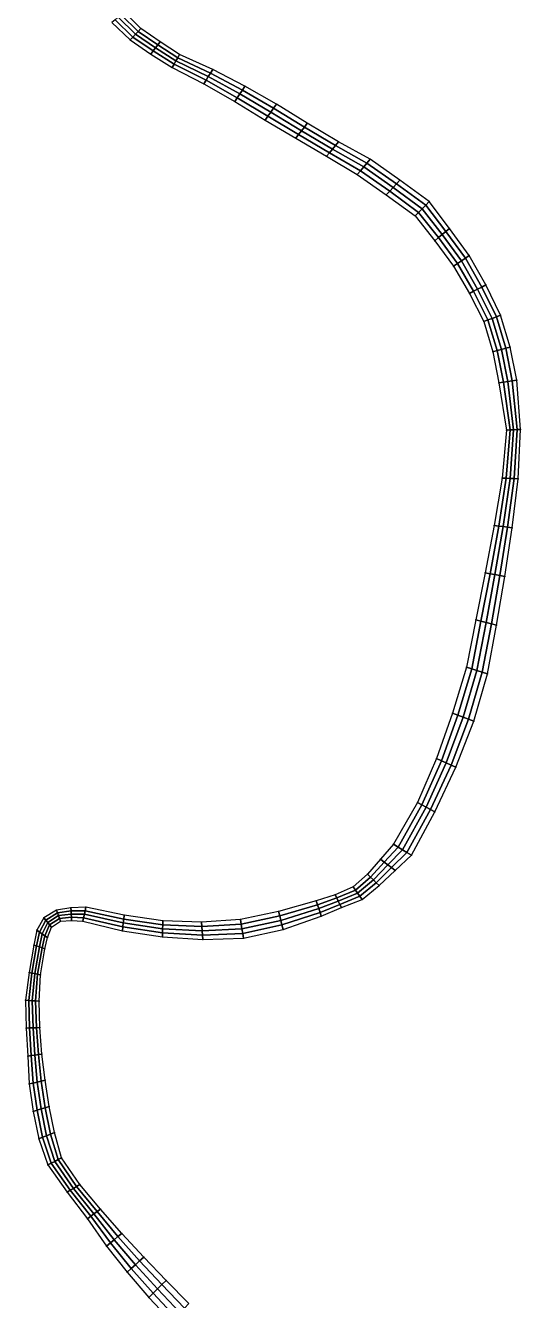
# Model space of a CAD drawing. Extents: x 380827 to 407438, y 6452886 to 6483357.
# Drawn here: x 405762 to 406493, y 6479563 to 6481448 of the extents above; entities that cross this region are included whole.
import ezdxf

# ---------------------------------------------------------------- set-up
doc = ezdxf.new("R2010")
doc.units = 0
for name, color, linetype in [('MESH_BOUND', 25, 'CONTINUOUS'), ('MESH_ELEMS', 18, 'CONTINUOUS'), ('MESH_NODES', 18, 'CONTINUOUS')]:
    doc.layers.add(name, color=color, linetype=linetype)

msp = doc.modelspace()

# ---------------------------------------------------------------- linework, layer by layer
at = {"layer": 'MESH_BOUND', "color": 25}
for points in [[(405889.422, 6481453.07, -0.819), (405916.237, 6481427.19, -0.782)], [(405932.214, 6481443.72, -0.84), (405907.856, 6481468.05, -0.91)], [(405960.563, 6481424.33, -0.812), (405932.214, 6481443.72, -0.84)], [(405916.237, 6481427.19, -0.782), (405946.916, 6481406.24, -0.783)], [(405989.411, 6481405.55, -0.892), (405960.563, 6481424.33, -0.812)], [(405946.916, 6481406.24, -0.783), (405978.452, 6481386.39, -0.858)], [(406038.287, 6481383.47, -1.082), (405989.411, 6481405.55, -0.892)], [(405978.452, 6481386.39, -0.858), (406025.149, 6481362.08, -1.088)], [(406085.776, 6481358.67, -1.224), (406038.287, 6481383.47, -1.082)], [(406025.149, 6481362.08, -1.088), (406070.791, 6481335.92, -1.475)], [(406132.325, 6481332.04, -1.221), (406085.776, 6481358.67, -1.224)], [(406070.791, 6481335.92, -1.475), (406115.528, 6481308.17, -1.908)], [(406177.885, 6481303.74, -1.172), (406132.325, 6481332.04, -1.221)], [(406115.528, 6481308.17, -1.908), (406160.952, 6481281.56, -2.18)], [(406223.945, 6481276.31, -1.182), (406177.885, 6481303.74, -1.172)], [(406160.952, 6481281.56, -2.18), (406206.346, 6481254.9, -2.097)], [(406271.051, 6481250.67, -1.24), (406223.945, 6481276.31, -1.182)], [(406206.346, 6481254.9, -2.097), (406251.532, 6481227.89, -1.717)], [(406314.869, 6481219.85, -1.268), (406271.051, 6481250.67, -1.24)], [(406251.532, 6481227.89, -1.717), (406294.672, 6481197.79, -1.322)], [(406358.098, 6481188.11, -1.174), (406314.869, 6481219.85, -1.268)], [(406294.672, 6481197.79, -1.322), (406337.154, 6481166.7, -1.084)], [(406388.109, 6481148.39, -0.965), (406358.098, 6481188.11, -1.174)], [(406337.154, 6481166.7, -1.084), (406366.297, 6481130.11, -0.965)], [(406417.294, 6481108.1, -0.751), (406388.109, 6481148.39, -0.965)], [(406366.297, 6481130.11, -0.965), (406394.188, 6481092.66, -0.9)], [(406441.693, 6481064.76, -0.606), (406417.294, 6481108.1, -0.751)], [(406394.188, 6481092.66, -0.9), (406417.434, 6481052.09, -0.883)], [(406463.5, 6481020.01, -0.53), (406441.693, 6481064.76, -0.606)], [(406417.434, 6481052.09, -0.883), (406438.72, 6481010.44, -0.909)], [(406477.67, 6480972.68, -0.504), (406463.5, 6481020.01, -0.53)], [(406438.72, 6481010.44, -0.909), (406451.98, 6480966, -0.962)], [(406451.98, 6480966, -0.962), (406461.117, 6480920.13, -1.031)], [(406487.448, 6480923.86, -0.506), (406477.67, 6480972.68, -0.504)], [(406461.117, 6480920.13, -1.031), (406472.44, 6480849.88, -1.082)], [(406492.9, 6480851.01, -0.547), (406487.448, 6480923.86, -0.506)], [(406472.44, 6480849.88, -1.082), (406465.879, 6480779.11, -1.067)], [(406489.673, 6480778.08, -0.656), (406492.9, 6480851.01, -0.547)], [(406465.879, 6480779.11, -1.067), (406454.109, 6480708.95, -0.988)], [(406480.567, 6480705.63, -0.795), (406489.673, 6480778.08, -0.656)], [(406454.109, 6480708.95, -0.988), (406440.648, 6480639.08, -0.909)], [(406469.678, 6480633.39, -0.875), (406480.567, 6480705.63, -0.795)], [(406440.648, 6480639.08, -0.909), (406426.755, 6480569.3, -0.871)], [(406457.614, 6480561.35, -0.881), (406469.678, 6480633.39, -0.875)], [(406426.755, 6480569.3, -0.871), (406412.993, 6480499.49, -0.878)], [(406444.274, 6480489.54, -0.879), (406457.614, 6480561.35, -0.881)], [(406412.993, 6480499.49, -0.878), (406392.682, 6480431.29, -0.914)], [(406424.125, 6480419.32, -0.908), (406444.274, 6480489.54, -0.879)], [(406392.682, 6480431.29, -0.914), (406369.03, 6480364.25, -0.973)], [(406397.649, 6480351.44, -0.963), (406424.125, 6480419.32, -0.908)], [(406369.03, 6480364.25, -0.973), (406341.009, 6480298.99, -1.053)], [(406366.296, 6480285.49, -1.056), (406397.649, 6480351.44, -0.963)], [(406341.009, 6480298.99, -1.053), (406305.423, 6480237.37, -1.139)], [(406331.766, 6480221.11, -1.199), (406366.296, 6480285.49, -1.056)], [(406305.423, 6480237.37, -1.139), (406286.286, 6480215.32, -1.214)], [(406286.286, 6480215.32, -1.214), (406267.148, 6480193.28, -1.269)], [(406307.964, 6480198.71, -1.335), (406331.766, 6480221.11, -1.199)], [(406267.148, 6480193.28, -1.269), (406245.661, 6480174.32, -1.309)], [(406284.161, 6480176.32, -1.382), (406307.964, 6480198.71, -1.335)], [(406245.661, 6480174.32, -1.309), (406218.931, 6480162.7, -1.299)], [(406259.071, 6480155.95, -1.359), (406284.161, 6480176.32, -1.382)], [(406191.136, 6480153.77, -1.172), (406135.681, 6480138.19, -0.986)], [(406218.931, 6480162.7, -1.299), (406191.136, 6480153.77, -1.172)], [(406228.695, 6480143.9, -1.31), (406259.071, 6480155.95, -1.359)], [(405807.294, 6480140.01, -1.717), (405788.93, 6480128.47, -1.601)], [(405828.773, 6480143.58, -1.658), (405807.294, 6480140.01, -1.717)], [(405850.874, 6480144.32, -1.47), (405828.773, 6480143.58, -1.658)], [(405907.367, 6480132.72, -1.234), (405850.874, 6480144.32, -1.47)], [(405964.422, 6480124.44, -1.046), (405907.367, 6480132.72, -1.234)], [(406135.681, 6480138.19, -0.986), (406079.24, 6480126.42, -0.902)], [(406198.638, 6480131.06, -1.192), (406228.695, 6480143.9, -1.31)], [(405788.93, 6480128.47, -1.601), (405778.189, 6480110.19, -1.369)], [(405794.062, 6480099.46, -1.328), (405800.005, 6480114.81, -1.487)], [(405800.005, 6480114.81, -1.487), (405813.158, 6480123.81, -1.544)], [(405813.158, 6480123.81, -1.544), (405829.733, 6480124.68, -1.48)], [(405829.733, 6480124.68, -1.48), (405846.514, 6480123.7, -1.315)], [(405846.514, 6480123.7, -1.315), (405904.778, 6480109.52, -1.103)], [(406021.732, 6480122.08, -0.939), (405964.422, 6480124.44, -1.046)], [(406079.24, 6480126.42, -0.902), (406021.732, 6480122.08, -0.939)], [(406142.209, 6480111.52, -1.044), (406198.638, 6480131.06, -1.192)], [(405778.189, 6480110.19, -1.369), (405774.066, 6480088.46, -1.176)], [(405790.443, 6480083.04, -1.165), (405794.062, 6480099.46, -1.328)], [(405904.778, 6480109.52, -1.103), (405964.082, 6480100.79, -0.969)], [(405964.082, 6480100.79, -0.969), (406023.706, 6480096.76, -0.954)], [(406023.706, 6480096.76, -0.954), (406083.634, 6480098.67, -0.975)], [(406083.634, 6480098.67, -0.975), (406142.209, 6480111.52, -1.044)], [(405774.066, 6480088.46, -1.176), (405766.96, 6480047.76, -1.099)], [(405783.861, 6480044.53, -1.082), (405790.443, 6480083.04, -1.165)], [(405766.96, 6480047.76, -1.099), (405761.735, 6480006.76, -1.093)], [(405781.651, 6480005.41, -1.07), (405783.861, 6480044.53, -1.082)], [(405761.735, 6480006.76, -1.093), (405762.79, 6479965.54, -1.099)], [(405783.007, 6479966.29, -1.073), (405781.651, 6480005.41, -1.07)], [(405762.79, 6479965.54, -1.099), (405765.098, 6479924.27, -1.094)], [(405785.841, 6479927.23, -1.061), (405783.007, 6479966.29, -1.073)], [(405790.676, 6479888.35, -1.029), (405785.841, 6479927.23, -1.061)], [(405765.098, 6479924.27, -1.094), (405767.157, 6479882.99, -1.073)], [(405796.876, 6479849.69, -0.997), (405790.676, 6479888.35, -1.029)], [(405767.157, 6479882.99, -1.073), (405772.924, 6479842.18, -1.031)], [(405772.924, 6479842.18, -1.031), (405781.178, 6479801.68, -1.038)], [(405804.343, 6479811.23, -1.079), (405796.876, 6479849.69, -0.997)], [(405781.178, 6479801.68, -1.038), (405794.737, 6479763.16, -1.307)], [(405814.904, 6479773.71, -1.442), (405804.343, 6479811.23, -1.079)], [(405794.737, 6479763.16, -1.307), (405823.274, 6479722.9, -1.88)], [(405841.714, 6479734.26, -1.983), (405814.904, 6479773.71, -1.442)], [(405823.274, 6479722.9, -1.88), (405853.184, 6479683.67, -2.312)], [(405872.443, 6479697.75, -2.239), (405841.714, 6479734.26, -1.983)], [(405853.184, 6479683.67, -2.312), (405881.41, 6479643.18, -2.181)], [(405903.895, 6479661.85, -1.93), (405872.443, 6479697.75, -2.239)], [(405936.276, 6479626.81, -1.307), (405903.895, 6479661.85, -1.93)], [(405881.41, 6479643.18, -2.181), (405911.857, 6479604.4, -1.634)], [(405969.443, 6479592.49, -0.797), (405936.276, 6479626.81, -1.307)], [(405911.857, 6479604.4, -1.634), (405944.133, 6479567.06, -1.091)], [(406002.77, 6479558.33, -0.597), (405969.443, 6479592.49, -0.797)], [(405944.133, 6479567.06, -1.091), (405977.754, 6479530.95, -0.797)]]:
    msp.add_polyline3d(points, dxfattribs=at)
at = {"layer": 'MESH_ELEMS', "color": 178}
for points in [[(405916.237, 6481427.19, -0.782), (405920.232, 6481431.33, -0.783), (405894.031, 6481456.81, -0.819), (405889.422, 6481453.07, -0.819)], [(405920.232, 6481431.33, -0.783), (405924.226, 6481435.46, -0.796), (405898.639, 6481460.56, -0.838), (405894.031, 6481456.81, -0.819)], [(405924.226, 6481435.46, -0.796), (405928.22, 6481439.59, -0.824), (405903.247, 6481464.3, -0.883), (405898.639, 6481460.56, -0.838)], [(405928.22, 6481439.59, -0.824), (405932.214, 6481443.72, -0.84), (405907.856, 6481468.05, -0.91), (405903.247, 6481464.3, -0.883)], [(405950.328, 6481410.76, -0.782), (405953.739, 6481415.29, -0.786), (405924.226, 6481435.46, -0.796), (405920.232, 6481431.33, -0.783)], [(405953.739, 6481415.29, -0.786), (405957.151, 6481419.81, -0.802), (405928.22, 6481439.59, -0.824), (405924.226, 6481435.46, -0.796)], [(405957.151, 6481419.81, -0.802), (405960.563, 6481424.33, -0.812), (405932.214, 6481443.72, -0.84), (405928.22, 6481439.59, -0.824)], [(405946.916, 6481406.24, -0.783), (405950.328, 6481410.76, -0.782), (405920.232, 6481431.33, -0.783), (405916.237, 6481427.19, -0.782)], [(405981.192, 6481391.18, -0.851), (405983.932, 6481395.97, -0.85), (405953.739, 6481415.29, -0.786), (405950.328, 6481410.76, -0.782)], [(405983.932, 6481395.97, -0.85), (405986.671, 6481400.76, -0.874), (405957.151, 6481419.81, -0.802), (405953.739, 6481415.29, -0.786)], [(405986.671, 6481400.76, -0.874), (405989.411, 6481405.55, -0.892), (405960.563, 6481424.33, -0.812), (405957.151, 6481419.81, -0.802)], [(405978.452, 6481386.39, -0.858), (405981.192, 6481391.18, -0.851), (405950.328, 6481410.76, -0.782), (405946.916, 6481406.24, -0.783)], [(406031.718, 6481372.78, -1.03), (406035.002, 6481378.12, -1.054), (405986.671, 6481400.76, -0.874), (405983.932, 6481395.97, -0.85)], [(406035.002, 6481378.12, -1.054), (406038.287, 6481383.47, -1.082), (405989.411, 6481405.55, -0.892), (405986.671, 6481400.76, -0.874)], [(406025.149, 6481362.08, -1.088), (406028.433, 6481367.43, -1.06), (405981.192, 6481391.18, -0.851), (405978.452, 6481386.39, -0.858)], [(406028.433, 6481367.43, -1.06), (406031.718, 6481372.78, -1.03), (405983.932, 6481395.97, -0.85), (405981.192, 6481391.18, -0.851)], [(406078.284, 6481347.3, -1.281), (406082.03, 6481352.99, -1.225), (406035.002, 6481378.12, -1.054), (406031.718, 6481372.78, -1.03)], [(406082.03, 6481352.99, -1.225), (406085.776, 6481358.67, -1.224), (406038.287, 6481383.47, -1.082), (406035.002, 6481378.12, -1.054)], [(406070.791, 6481335.92, -1.475), (406074.538, 6481341.61, -1.406), (406028.433, 6481367.43, -1.06), (406025.149, 6481362.08, -1.088)], [(406074.538, 6481341.61, -1.406), (406078.284, 6481347.3, -1.281), (406031.718, 6481372.78, -1.03), (406028.433, 6481367.43, -1.06)], [(406128.126, 6481326.07, -1.297), (406132.325, 6481332.04, -1.221), (406085.776, 6481358.67, -1.224), (406082.03, 6481352.99, -1.225)], [(406115.528, 6481308.17, -1.908), (406119.727, 6481314.14, -1.789), (406074.538, 6481341.61, -1.406), (406070.791, 6481335.92, -1.475)], [(406119.727, 6481314.14, -1.789), (406123.927, 6481320.1, -1.522), (406078.284, 6481347.3, -1.281), (406074.538, 6481341.61, -1.406)], [(406123.927, 6481320.1, -1.522), (406128.126, 6481326.07, -1.297), (406082.03, 6481352.99, -1.225), (406078.284, 6481347.3, -1.281)], [(406169.419, 6481292.65, -1.656), (406173.652, 6481298.2, -1.306), (406128.126, 6481326.07, -1.297), (406123.927, 6481320.1, -1.522)], [(406173.652, 6481298.2, -1.306), (406177.885, 6481303.74, -1.172), (406132.325, 6481332.04, -1.221), (406128.126, 6481326.07, -1.297)], [(406160.952, 6481281.56, -2.18), (406165.185, 6481287.11, -2.026), (406119.727, 6481314.14, -1.789), (406115.528, 6481308.17, -1.908)], [(406165.185, 6481287.11, -2.026), (406169.419, 6481292.65, -1.656), (406123.927, 6481320.1, -1.522), (406119.727, 6481314.14, -1.789)], [(406219.545, 6481270.96, -1.29), (406223.945, 6481276.31, -1.182), (406177.885, 6481303.74, -1.172), (406173.652, 6481298.2, -1.306)], [(406206.346, 6481254.9, -2.097), (406210.745, 6481260.25, -1.942), (406165.185, 6481287.11, -2.026), (406160.952, 6481281.56, -2.18)], [(406210.745, 6481260.25, -1.942), (406215.145, 6481265.61, -1.593), (406169.419, 6481292.65, -1.656), (406165.185, 6481287.11, -2.026)], [(406215.145, 6481265.61, -1.593), (406219.545, 6481270.96, -1.29), (406173.652, 6481298.2, -1.306), (406169.419, 6481292.65, -1.656)], [(406256.411, 6481233.59, -1.606), (406261.291, 6481239.28, -1.395), (406215.145, 6481265.61, -1.593), (406210.745, 6481260.25, -1.942)], [(406261.291, 6481239.28, -1.395), (406266.171, 6481244.97, -1.268), (406219.545, 6481270.96, -1.29), (406215.145, 6481265.61, -1.593)], [(406266.171, 6481244.97, -1.268), (406271.051, 6481250.67, -1.24), (406223.945, 6481276.31, -1.182), (406219.545, 6481270.96, -1.29)], [(406251.532, 6481227.89, -1.717), (406256.411, 6481233.59, -1.606), (406210.745, 6481260.25, -1.942), (406206.346, 6481254.9, -2.097)], [(406309.82, 6481214.34, -1.245), (406314.869, 6481219.85, -1.268), (406271.051, 6481250.67, -1.24), (406266.171, 6481244.97, -1.268)], [(406294.672, 6481197.79, -1.322), (406299.722, 6481203.31, -1.281), (406256.411, 6481233.59, -1.606), (406251.532, 6481227.89, -1.717)], [(406299.722, 6481203.31, -1.281), (406304.771, 6481208.82, -1.231), (406261.291, 6481239.28, -1.395), (406256.411, 6481233.59, -1.606)], [(406304.771, 6481208.82, -1.231), (406309.82, 6481214.34, -1.245), (406266.171, 6481244.97, -1.268), (406261.291, 6481239.28, -1.395)], [(406342.39, 6481172.05, -1.089), (406347.626, 6481177.41, -1.115), (406304.771, 6481208.82, -1.231), (406299.722, 6481203.31, -1.281)], [(406347.626, 6481177.41, -1.115), (406352.862, 6481182.76, -1.155), (406309.82, 6481214.34, -1.245), (406304.771, 6481208.82, -1.231)], [(406352.862, 6481182.76, -1.155), (406358.098, 6481188.11, -1.174), (406314.869, 6481219.85, -1.268), (406309.82, 6481214.34, -1.245)], [(406337.154, 6481166.7, -1.084), (406342.39, 6481172.05, -1.089), (406299.722, 6481203.31, -1.281), (406294.672, 6481197.79, -1.322)], [(406366.297, 6481130.11, -0.965), (406371.75, 6481134.68, -0.969), (406342.39, 6481172.05, -1.089), (406337.154, 6481166.7, -1.084)], [(406371.75, 6481134.68, -0.969), (406377.203, 6481139.25, -0.979), (406347.626, 6481177.41, -1.115), (406342.39, 6481172.05, -1.089)], [(406377.203, 6481139.25, -0.979), (406382.656, 6481143.82, -0.974), (406352.862, 6481182.76, -1.155), (406347.626, 6481177.41, -1.115)], [(406382.656, 6481143.82, -0.974), (406388.109, 6481148.39, -0.965), (406358.098, 6481188.11, -1.174), (406352.862, 6481182.76, -1.155)], [(406394.188, 6481092.66, -0.9), (406399.965, 6481096.52, -0.887), (406371.75, 6481134.68, -0.969), (406366.297, 6481130.11, -0.965)], [(406399.965, 6481096.52, -0.887), (406405.741, 6481100.38, -0.847), (406377.203, 6481139.25, -0.979), (406371.75, 6481134.68, -0.969)], [(406405.741, 6481100.38, -0.847), (406411.517, 6481104.24, -0.786), (406382.656, 6481143.82, -0.974), (406377.203, 6481139.25, -0.979)], [(406411.517, 6481104.24, -0.786), (406417.294, 6481108.1, -0.751), (406388.109, 6481148.39, -0.965), (406382.656, 6481143.82, -0.974)], [(406417.434, 6481052.09, -0.883), (406423.499, 6481055.26, -0.847), (406399.965, 6481096.52, -0.887), (406394.188, 6481092.66, -0.9)], [(406423.499, 6481055.26, -0.847), (406429.564, 6481058.43, -0.755), (406405.741, 6481100.38, -0.847), (406399.965, 6481096.52, -0.887)], [(406429.564, 6481058.43, -0.755), (406435.628, 6481061.6, -0.653), (406411.517, 6481104.24, -0.786), (406405.741, 6481100.38, -0.847)], [(406435.628, 6481061.6, -0.653), (406441.693, 6481064.76, -0.606), (406417.294, 6481108.1, -0.751), (406411.517, 6481104.24, -0.786)], [(406444.915, 6481012.84, -0.841), (406451.11, 6481015.23, -0.694), (406429.564, 6481058.43, -0.755), (406423.499, 6481055.26, -0.847)], [(406451.11, 6481015.23, -0.694), (406457.305, 6481017.62, -0.572), (406435.628, 6481061.6, -0.653), (406429.564, 6481058.43, -0.755)], [(406457.305, 6481017.62, -0.572), (406463.5, 6481020.01, -0.53), (406441.693, 6481064.76, -0.606), (406435.628, 6481061.6, -0.653)], [(406438.72, 6481010.44, -0.909), (406444.915, 6481012.84, -0.841), (406423.499, 6481055.26, -0.847), (406417.434, 6481052.09, -0.883)], [(406471.247, 6480971.01, -0.538), (406477.67, 6480972.68, -0.504), (406463.5, 6481020.01, -0.53), (406457.305, 6481017.62, -0.572)], [(406451.98, 6480966, -0.962), (406458.403, 6480967.67, -0.865), (406444.915, 6481012.84, -0.841), (406438.72, 6481010.44, -0.909)], [(406458.403, 6480967.67, -0.865), (406464.825, 6480969.34, -0.671), (406451.11, 6481015.23, -0.694), (406444.915, 6481012.84, -0.841)], [(406464.825, 6480969.34, -0.671), (406471.247, 6480971.01, -0.538), (406457.305, 6481017.62, -0.572), (406451.11, 6481015.23, -0.694)], [(406461.117, 6480920.13, -1.031), (406467.7, 6480921.06, -0.921), (406458.403, 6480967.67, -0.865), (406451.98, 6480966, -0.962)], [(406467.7, 6480921.06, -0.921), (406474.282, 6480922, -0.7), (406464.825, 6480969.34, -0.671), (406458.403, 6480967.67, -0.865)], [(406474.282, 6480922, -0.7), (406480.865, 6480922.93, -0.547), (406471.247, 6480971.01, -0.538), (406464.825, 6480969.34, -0.671)], [(406480.865, 6480922.93, -0.547), (406487.448, 6480923.86, -0.506), (406477.67, 6480972.68, -0.504), (406471.247, 6480971.01, -0.538)], [(406472.44, 6480849.88, -1.082), (406477.555, 6480850.16, -0.99), (406467.7, 6480921.06, -0.921), (406461.117, 6480920.13, -1.031)], [(406477.555, 6480850.16, -0.99), (406482.67, 6480850.45, -0.785), (406474.282, 6480922, -0.7), (406467.7, 6480921.06, -0.921)], [(406482.67, 6480850.45, -0.785), (406487.785, 6480850.73, -0.61), (406480.865, 6480922.93, -0.547), (406474.282, 6480922, -0.7)], [(406487.785, 6480850.73, -0.61), (406492.9, 6480851.01, -0.547), (406487.448, 6480923.86, -0.506), (406480.865, 6480922.93, -0.547)], [(406465.879, 6480779.11, -1.067), (406471.827, 6480778.85, -1.018), (406477.555, 6480850.16, -0.99), (406472.44, 6480849.88, -1.082)], [(406471.827, 6480778.85, -1.018), (406477.776, 6480778.6, -0.885), (406482.67, 6480850.45, -0.785), (406477.555, 6480850.16, -0.99)], [(406477.776, 6480778.6, -0.885), (406483.724, 6480778.34, -0.728), (406487.785, 6480850.73, -0.61), (406482.67, 6480850.45, -0.785)], [(406483.724, 6480778.34, -0.728), (406489.673, 6480778.08, -0.656), (406492.9, 6480851.01, -0.547), (406487.785, 6480850.73, -0.61)], [(406454.109, 6480708.95, -0.988), (406460.723, 6480708.12, -0.975), (406471.827, 6480778.85, -1.018), (406465.879, 6480779.11, -1.067)], [(406460.723, 6480708.12, -0.975), (406467.338, 6480707.29, -0.924), (406477.776, 6480778.6, -0.885), (406471.827, 6480778.85, -1.018)], [(406467.338, 6480707.29, -0.924), (406473.953, 6480706.46, -0.841), (406483.724, 6480778.34, -0.728), (406477.776, 6480778.6, -0.885)], [(406473.953, 6480706.46, -0.841), (406480.567, 6480705.63, -0.795), (406489.673, 6480778.08, -0.656), (406483.724, 6480778.34, -0.728)], [(406440.648, 6480639.08, -0.909), (406447.905, 6480637.66, -0.905), (406460.723, 6480708.12, -0.975), (406454.109, 6480708.95, -0.988)], [(406447.905, 6480637.66, -0.905), (406455.163, 6480636.24, -0.897), (406467.338, 6480707.29, -0.924), (406460.723, 6480708.12, -0.975)], [(406455.163, 6480636.24, -0.897), (406462.42, 6480634.82, -0.883), (406473.953, 6480706.46, -0.841), (406467.338, 6480707.29, -0.924)], [(406462.42, 6480634.82, -0.883), (406469.678, 6480633.39, -0.875), (406480.567, 6480705.63, -0.795), (406473.953, 6480706.46, -0.841)], [(406426.755, 6480569.3, -0.871), (406434.469, 6480567.31, -0.868), (406447.905, 6480637.66, -0.905), (406440.648, 6480639.08, -0.909)], [(406434.469, 6480567.31, -0.868), (406442.184, 6480565.32, -0.867), (406455.163, 6480636.24, -0.897), (406447.905, 6480637.66, -0.905)], [(406442.184, 6480565.32, -0.867), (406449.899, 6480563.34, -0.875), (406462.42, 6480634.82, -0.883), (406455.163, 6480636.24, -0.897)], [(406449.899, 6480563.34, -0.875), (406457.614, 6480561.35, -0.881), (406469.678, 6480633.39, -0.875), (406462.42, 6480634.82, -0.883)], [(406412.993, 6480499.49, -0.878), (406420.813, 6480497, -0.875), (406434.469, 6480567.31, -0.868), (406426.755, 6480569.3, -0.871)], [(406420.813, 6480497, -0.875), (406428.633, 6480494.51, -0.873), (406442.184, 6480565.32, -0.867), (406434.469, 6480567.31, -0.868)], [(406428.633, 6480494.51, -0.873), (406436.454, 6480492.02, -0.876), (406449.899, 6480563.34, -0.875), (406442.184, 6480565.32, -0.867)], [(406436.454, 6480492.02, -0.876), (406444.274, 6480489.54, -0.879), (406457.614, 6480561.35, -0.881), (406449.899, 6480563.34, -0.875)], [(406392.682, 6480431.29, -0.914), (406400.543, 6480428.3, -0.913), (406420.813, 6480497, -0.875), (406412.993, 6480499.49, -0.878)], [(406400.543, 6480428.3, -0.913), (406408.403, 6480425.3, -0.91), (406428.633, 6480494.51, -0.873), (406420.813, 6480497, -0.875)], [(406408.403, 6480425.3, -0.91), (406416.264, 6480422.31, -0.908), (406436.454, 6480492.02, -0.876), (406428.633, 6480494.51, -0.873)], [(406416.264, 6480422.31, -0.908), (406424.125, 6480419.32, -0.908), (406444.274, 6480489.54, -0.879), (406436.454, 6480492.02, -0.876)], [(406369.03, 6480364.25, -0.973), (406376.185, 6480361.05, -0.973), (406400.543, 6480428.3, -0.913), (406392.682, 6480431.29, -0.914)], [(406376.185, 6480361.05, -0.973), (406383.339, 6480357.84, -0.971), (406408.403, 6480425.3, -0.91), (406400.543, 6480428.3, -0.913)], [(406383.339, 6480357.84, -0.971), (406390.494, 6480354.64, -0.966), (406416.264, 6480422.31, -0.908), (406408.403, 6480425.3, -0.91)], [(406390.494, 6480354.64, -0.966), (406397.649, 6480351.44, -0.963), (406424.125, 6480419.32, -0.908), (406416.264, 6480422.31, -0.908)], [(406341.009, 6480298.99, -1.053), (406347.331, 6480295.61, -1.057), (406376.185, 6480361.05, -0.973), (406369.03, 6480364.25, -0.973)], [(406347.331, 6480295.61, -1.057), (406353.652, 6480292.24, -1.062), (406383.339, 6480357.84, -0.971), (406376.185, 6480361.05, -0.973)], [(406353.652, 6480292.24, -1.062), (406359.974, 6480288.86, -1.059), (406390.494, 6480354.64, -0.966), (406383.339, 6480357.84, -0.971)], [(406359.974, 6480288.86, -1.059), (406366.296, 6480285.49, -1.056), (406397.649, 6480351.44, -0.963), (406390.494, 6480354.64, -0.966)], [(406305.423, 6480237.37, -1.139), (406312.009, 6480233.3, -1.154), (406347.331, 6480295.61, -1.057), (406341.009, 6480298.99, -1.053)], [(406312.009, 6480233.3, -1.154), (406318.595, 6480229.24, -1.182), (406353.652, 6480292.24, -1.062), (406347.331, 6480295.61, -1.057)], [(406318.595, 6480229.24, -1.182), (406325.18, 6480225.18, -1.197), (406359.974, 6480288.86, -1.059), (406353.652, 6480292.24, -1.062)], [(406325.18, 6480225.18, -1.197), (406331.766, 6480221.11, -1.199), (406366.296, 6480285.49, -1.056), (406359.974, 6480288.86, -1.059)], [(406286.286, 6480215.32, -1.214), (406291.705, 6480211.17, -1.238), (406312.009, 6480233.3, -1.154), (406305.423, 6480237.37, -1.139)], [(406291.705, 6480211.17, -1.238), (406297.125, 6480207.02, -1.288), (406318.595, 6480229.24, -1.182), (406312.009, 6480233.3, -1.154)], [(406297.125, 6480207.02, -1.288), (406302.544, 6480202.87, -1.325), (406325.18, 6480225.18, -1.197), (406318.595, 6480229.24, -1.182)], [(406267.148, 6480193.28, -1.269), (406271.401, 6480189.04, -1.29), (406291.705, 6480211.17, -1.238), (406286.286, 6480215.32, -1.214)], [(406271.401, 6480189.04, -1.29), (406275.655, 6480184.8, -1.335), (406297.125, 6480207.02, -1.288), (406291.705, 6480211.17, -1.238)], [(406302.544, 6480202.87, -1.325), (406307.964, 6480198.71, -1.335), (406331.766, 6480221.11, -1.199), (406325.18, 6480225.18, -1.197)], [(406245.661, 6480174.32, -1.309), (406249.013, 6480169.73, -1.318), (406271.401, 6480189.04, -1.29), (406267.148, 6480193.28, -1.269)], [(406275.655, 6480184.8, -1.335), (406279.908, 6480180.56, -1.37), (406302.544, 6480202.87, -1.325), (406297.125, 6480207.02, -1.288)], [(406279.908, 6480180.56, -1.37), (406284.161, 6480176.32, -1.382), (406307.964, 6480198.71, -1.335), (406302.544, 6480202.87, -1.325)], [(406218.931, 6480162.7, -1.299), (406221.372, 6480158, -1.303), (406249.013, 6480169.73, -1.318), (406245.661, 6480174.32, -1.309)], [(406249.013, 6480169.73, -1.318), (406252.366, 6480165.14, -1.339), (406275.655, 6480184.8, -1.335), (406271.401, 6480189.04, -1.29)], [(406252.366, 6480165.14, -1.339), (406255.718, 6480160.55, -1.354), (406279.908, 6480180.56, -1.37), (406275.655, 6480184.8, -1.335)], [(406255.718, 6480160.55, -1.354), (406259.071, 6480155.95, -1.359), (406284.161, 6480176.32, -1.382), (406279.908, 6480180.56, -1.37)], [(406135.681, 6480138.19, -0.986), (406137.313, 6480131.52, -1.001), (406193.012, 6480148.09, -1.178), (406191.136, 6480153.77, -1.172)], [(406191.136, 6480153.77, -1.172), (406193.012, 6480148.09, -1.178), (406221.372, 6480158, -1.303), (406218.931, 6480162.7, -1.299)], [(406193.012, 6480148.09, -1.178), (406194.887, 6480142.41, -1.188), (406223.813, 6480153.3, -1.308), (406221.372, 6480158, -1.303)], [(406194.887, 6480142.41, -1.188), (406196.762, 6480136.74, -1.192), (406226.254, 6480148.6, -1.31), (406223.813, 6480153.3, -1.308)], [(406221.372, 6480158, -1.303), (406223.813, 6480153.3, -1.308), (406252.366, 6480165.14, -1.339), (406249.013, 6480169.73, -1.318)], [(406223.813, 6480153.3, -1.308), (406226.254, 6480148.6, -1.31), (406255.718, 6480160.55, -1.354), (406252.366, 6480165.14, -1.339)], [(406226.254, 6480148.6, -1.31), (406228.695, 6480143.9, -1.31), (406259.071, 6480155.95, -1.359), (406255.718, 6480160.55, -1.354)], [(405788.93, 6480128.47, -1.601), (405791.699, 6480125.05, -1.594), (405808.76, 6480135.96, -1.695), (405807.294, 6480140.01, -1.717)], [(405791.699, 6480125.05, -1.594), (405794.467, 6480121.64, -1.563), (405810.226, 6480131.91, -1.638), (405808.76, 6480135.96, -1.695)], [(405807.294, 6480140.01, -1.717), (405808.76, 6480135.96, -1.695), (405829.013, 6480138.85, -1.633), (405828.773, 6480143.58, -1.658)], [(405808.76, 6480135.96, -1.695), (405810.226, 6480131.91, -1.638), (405829.253, 6480134.13, -1.574), (405829.013, 6480138.85, -1.633)], [(405810.226, 6480131.91, -1.638), (405811.692, 6480127.86, -1.574), (405829.493, 6480129.4, -1.509), (405829.253, 6480134.13, -1.574)], [(405828.773, 6480143.58, -1.658), (405829.013, 6480138.85, -1.633), (405849.784, 6480139.17, -1.448), (405850.874, 6480144.32, -1.47)], [(405829.013, 6480138.85, -1.633), (405829.253, 6480134.13, -1.574), (405848.694, 6480134.01, -1.395), (405849.784, 6480139.17, -1.448)], [(405829.253, 6480134.13, -1.574), (405829.493, 6480129.4, -1.509), (405847.604, 6480128.86, -1.339), (405848.694, 6480134.01, -1.395)], [(405848.694, 6480134.01, -1.395), (405847.604, 6480128.86, -1.339), (405905.425, 6480115.32, -1.12), (405906.072, 6480121.12, -1.165)], [(405849.784, 6480139.17, -1.448), (405848.694, 6480134.01, -1.395), (405906.072, 6480121.12, -1.165), (405906.719, 6480126.92, -1.213)], [(405850.874, 6480144.32, -1.47), (405849.784, 6480139.17, -1.448), (405906.719, 6480126.92, -1.213), (405907.367, 6480132.72, -1.234)], [(405907.367, 6480132.72, -1.234), (405906.719, 6480126.92, -1.213), (405964.337, 6480118.53, -1.032), (405964.422, 6480124.44, -1.046)], [(406079.24, 6480126.42, -0.902), (406080.338, 6480119.49, -0.921), (406137.313, 6480131.52, -1.001), (406135.681, 6480138.19, -0.986)], [(406137.313, 6480131.52, -1.001), (406138.945, 6480124.85, -1.027), (406194.887, 6480142.41, -1.188), (406193.012, 6480148.09, -1.178)], [(406138.945, 6480124.85, -1.027), (406140.577, 6480118.18, -1.041), (406196.762, 6480136.74, -1.192), (406194.887, 6480142.41, -1.188)], [(406140.577, 6480118.18, -1.041), (406142.209, 6480111.52, -1.044), (406198.638, 6480131.06, -1.192), (406196.762, 6480136.74, -1.192)], [(406196.762, 6480136.74, -1.192), (406198.638, 6480131.06, -1.192), (406228.695, 6480143.9, -1.31), (406226.254, 6480148.6, -1.31)], [(405778.189, 6480110.19, -1.369), (405782.157, 6480107.5, -1.378), (405791.699, 6480125.05, -1.594), (405788.93, 6480128.47, -1.601)], [(405782.157, 6480107.5, -1.378), (405786.126, 6480104.82, -1.377), (405794.467, 6480121.64, -1.563), (405791.699, 6480125.05, -1.594)], [(405786.126, 6480104.82, -1.377), (405790.094, 6480102.14, -1.348), (405797.236, 6480118.23, -1.513), (405794.467, 6480121.64, -1.563)], [(405790.094, 6480102.14, -1.348), (405794.062, 6480099.46, -1.328), (405800.005, 6480114.81, -1.487), (405797.236, 6480118.23, -1.513)], [(405794.467, 6480121.64, -1.563), (405797.236, 6480118.23, -1.513), (405811.692, 6480127.86, -1.574), (405810.226, 6480131.91, -1.638)], [(405797.236, 6480118.23, -1.513), (405800.005, 6480114.81, -1.487), (405813.158, 6480123.81, -1.544), (405811.692, 6480127.86, -1.574)], [(405811.692, 6480127.86, -1.574), (405813.158, 6480123.81, -1.544), (405829.733, 6480124.68, -1.48), (405829.493, 6480129.4, -1.509)], [(405829.493, 6480129.4, -1.509), (405829.733, 6480124.68, -1.48), (405846.514, 6480123.7, -1.315), (405847.604, 6480128.86, -1.339)], [(405847.604, 6480128.86, -1.339), (405846.514, 6480123.7, -1.315), (405904.778, 6480109.52, -1.103), (405905.425, 6480115.32, -1.12)], [(405905.425, 6480115.32, -1.12), (405904.778, 6480109.52, -1.103), (405964.082, 6480100.79, -0.969), (405964.167, 6480106.7, -0.977)], [(405906.072, 6480121.12, -1.165), (405905.425, 6480115.32, -1.12), (405964.167, 6480106.7, -0.977), (405964.252, 6480112.61, -1.002)], [(405906.719, 6480126.92, -1.213), (405906.072, 6480121.12, -1.165), (405964.252, 6480112.61, -1.002), (405964.337, 6480118.53, -1.032)], [(405964.337, 6480118.53, -1.032), (405964.252, 6480112.61, -1.002), (406022.719, 6480109.42, -0.952), (406022.226, 6480115.75, -0.945)], [(405964.422, 6480124.44, -1.046), (405964.337, 6480118.53, -1.032), (406022.226, 6480115.75, -0.945), (406021.732, 6480122.08, -0.939)], [(406021.732, 6480122.08, -0.939), (406022.226, 6480115.75, -0.945), (406080.338, 6480119.49, -0.921), (406079.24, 6480126.42, -0.902)], [(406022.226, 6480115.75, -0.945), (406022.719, 6480109.42, -0.952), (406081.437, 6480112.55, -0.954), (406080.338, 6480119.49, -0.921)], [(406080.338, 6480119.49, -0.921), (406081.437, 6480112.55, -0.954), (406138.945, 6480124.85, -1.027), (406137.313, 6480131.52, -1.001)], [(406081.437, 6480112.55, -0.954), (406082.536, 6480105.61, -0.971), (406140.577, 6480118.18, -1.041), (406138.945, 6480124.85, -1.027)], [(406082.536, 6480105.61, -0.971), (406083.634, 6480098.67, -0.975), (406142.209, 6480111.52, -1.044), (406140.577, 6480118.18, -1.041)], [(405774.066, 6480088.46, -1.176), (405778.16, 6480087.11, -1.185), (405782.157, 6480107.5, -1.378), (405778.189, 6480110.19, -1.369)], [(405778.16, 6480087.11, -1.185), (405782.255, 6480085.75, -1.192), (405786.126, 6480104.82, -1.377), (405782.157, 6480107.5, -1.378)], [(405782.255, 6480085.75, -1.192), (405786.349, 6480084.39, -1.177), (405790.094, 6480102.14, -1.348), (405786.126, 6480104.82, -1.377)], [(405786.349, 6480084.39, -1.177), (405790.443, 6480083.04, -1.165), (405794.062, 6480099.46, -1.328), (405790.094, 6480102.14, -1.348)], [(405964.167, 6480106.7, -0.977), (405964.082, 6480100.79, -0.969), (406023.706, 6480096.76, -0.954), (406023.213, 6480103.09, -0.954)], [(405964.252, 6480112.61, -1.002), (405964.167, 6480106.7, -0.977), (406023.213, 6480103.09, -0.954), (406022.719, 6480109.42, -0.952)], [(406022.719, 6480109.42, -0.952), (406023.213, 6480103.09, -0.954), (406082.536, 6480105.61, -0.971), (406081.437, 6480112.55, -0.954)], [(406023.213, 6480103.09, -0.954), (406023.706, 6480096.76, -0.954), (406083.634, 6480098.67, -0.975), (406082.536, 6480105.61, -0.971)], [(405766.96, 6480047.76, -1.099), (405771.185, 6480046.95, -1.1), (405778.16, 6480087.11, -1.185), (405774.066, 6480088.46, -1.176)], [(405771.185, 6480046.95, -1.1), (405775.41, 6480046.14, -1.097), (405782.255, 6480085.75, -1.192), (405778.16, 6480087.11, -1.185)], [(405775.41, 6480046.14, -1.097), (405779.636, 6480045.33, -1.088), (405786.349, 6480084.39, -1.177), (405782.255, 6480085.75, -1.192)], [(405779.636, 6480045.33, -1.088), (405783.861, 6480044.53, -1.082), (405790.443, 6480083.04, -1.165), (405786.349, 6480084.39, -1.177)], [(405761.735, 6480006.76, -1.093), (405766.714, 6480006.42, -1.09), (405771.185, 6480046.95, -1.1), (405766.96, 6480047.76, -1.099)], [(405766.714, 6480006.42, -1.09), (405771.693, 6480006.08, -1.081), (405775.41, 6480046.14, -1.097), (405771.185, 6480046.95, -1.1)], [(405771.693, 6480006.08, -1.081), (405776.672, 6480005.75, -1.074), (405779.636, 6480045.33, -1.088), (405775.41, 6480046.14, -1.097)], [(405776.672, 6480005.75, -1.074), (405781.651, 6480005.41, -1.07), (405783.861, 6480044.53, -1.082), (405779.636, 6480045.33, -1.088)], [(405762.79, 6479965.54, -1.099), (405767.844, 6479965.73, -1.095), (405766.714, 6480006.42, -1.09), (405761.735, 6480006.76, -1.093)], [(405767.844, 6479965.73, -1.095), (405772.898, 6479965.91, -1.086), (405771.693, 6480006.08, -1.081), (405766.714, 6480006.42, -1.09)], [(405772.898, 6479965.91, -1.086), (405777.952, 6479966.1, -1.077), (405776.672, 6480005.75, -1.074), (405771.693, 6480006.08, -1.081)], [(405777.952, 6479966.1, -1.077), (405783.007, 6479966.29, -1.073), (405781.651, 6480005.41, -1.07), (405776.672, 6480005.75, -1.074)], [(405765.098, 6479924.27, -1.094), (405770.284, 6479925.01, -1.089), (405767.844, 6479965.73, -1.095), (405762.79, 6479965.54, -1.099)], [(405770.284, 6479925.01, -1.089), (405775.469, 6479925.75, -1.077), (405772.898, 6479965.91, -1.086), (405767.844, 6479965.73, -1.095)], [(405775.469, 6479925.75, -1.077), (405780.655, 6479926.49, -1.066), (405777.952, 6479966.1, -1.077), (405772.898, 6479965.91, -1.086)], [(405780.655, 6479926.49, -1.066), (405785.841, 6479927.23, -1.061), (405783.007, 6479966.29, -1.073), (405777.952, 6479966.1, -1.077)], [(405773.037, 6479884.33, -1.066), (405778.916, 6479885.67, -1.049), (405775.469, 6479925.75, -1.077), (405770.284, 6479925.01, -1.089)], [(405778.916, 6479885.67, -1.049), (405784.796, 6479887.01, -1.035), (405780.655, 6479926.49, -1.066), (405775.469, 6479925.75, -1.077)], [(405784.796, 6479887.01, -1.035), (405790.676, 6479888.35, -1.029), (405785.841, 6479927.23, -1.061), (405780.655, 6479926.49, -1.066)], [(405767.157, 6479882.99, -1.073), (405773.037, 6479884.33, -1.066), (405770.284, 6479925.01, -1.089), (405765.098, 6479924.27, -1.094)], [(405790.888, 6479847.81, -1.001), (405796.876, 6479849.69, -0.997), (405790.676, 6479888.35, -1.029), (405784.796, 6479887.01, -1.035)], [(405772.924, 6479842.18, -1.031), (405778.912, 6479844.06, -1.024), (405773.037, 6479884.33, -1.066), (405767.157, 6479882.99, -1.073)], [(405778.912, 6479844.06, -1.024), (405784.9, 6479845.93, -1.011), (405778.916, 6479885.67, -1.049), (405773.037, 6479884.33, -1.066)], [(405784.9, 6479845.93, -1.011), (405790.888, 6479847.81, -1.001), (405784.796, 6479887.01, -1.035), (405778.916, 6479885.67, -1.049)], [(405781.178, 6479801.68, -1.038), (405786.969, 6479804.07, -1.044), (405778.912, 6479844.06, -1.024), (405772.924, 6479842.18, -1.031)], [(405786.969, 6479804.07, -1.044), (405792.76, 6479806.45, -1.058), (405784.9, 6479845.93, -1.011), (405778.912, 6479844.06, -1.024)], [(405792.76, 6479806.45, -1.058), (405798.552, 6479808.84, -1.073), (405790.888, 6479847.81, -1.001), (405784.9, 6479845.93, -1.011)], [(405798.552, 6479808.84, -1.073), (405804.343, 6479811.23, -1.079), (405796.876, 6479849.69, -0.997), (405790.888, 6479847.81, -1.001)], [(405794.737, 6479763.16, -1.307), (405799.779, 6479765.8, -1.331), (405786.969, 6479804.07, -1.044), (405781.178, 6479801.68, -1.038)], [(405799.779, 6479765.8, -1.331), (405804.821, 6479768.44, -1.382), (405792.76, 6479806.45, -1.058), (405786.969, 6479804.07, -1.044)], [(405804.821, 6479768.44, -1.382), (405809.862, 6479771.07, -1.425), (405798.552, 6479808.84, -1.073), (405792.76, 6479806.45, -1.058)], [(405809.862, 6479771.07, -1.425), (405814.904, 6479773.71, -1.442), (405804.343, 6479811.23, -1.079), (405798.552, 6479808.84, -1.073)], [(405823.274, 6479722.9, -1.88), (405827.884, 6479725.74, -1.902), (405799.779, 6479765.8, -1.331), (405794.737, 6479763.16, -1.307)], [(405827.884, 6479725.74, -1.902), (405832.494, 6479728.58, -1.945), (405804.821, 6479768.44, -1.382), (405799.779, 6479765.8, -1.331)], [(405832.494, 6479728.58, -1.945), (405837.104, 6479731.42, -1.975), (405809.862, 6479771.07, -1.425), (405804.821, 6479768.44, -1.382)], [(405837.104, 6479731.42, -1.975), (405841.714, 6479734.26, -1.983), (405814.904, 6479773.71, -1.442), (405809.862, 6479771.07, -1.425)], [(405853.184, 6479683.67, -2.312), (405857.999, 6479687.19, -2.308), (405827.884, 6479725.74, -1.902), (405823.274, 6479722.9, -1.88)], [(405857.999, 6479687.19, -2.308), (405862.813, 6479690.71, -2.289), (405832.494, 6479728.58, -1.945), (405827.884, 6479725.74, -1.902)], [(405862.813, 6479690.71, -2.289), (405867.628, 6479694.23, -2.256), (405837.104, 6479731.42, -1.975), (405832.494, 6479728.58, -1.945)], [(405867.628, 6479694.23, -2.256), (405872.443, 6479697.75, -2.239), (405841.714, 6479734.26, -1.983), (405837.104, 6479731.42, -1.975)], [(405881.41, 6479643.18, -2.181), (405887.032, 6479647.85, -2.149), (405857.999, 6479687.19, -2.308), (405853.184, 6479683.67, -2.312)], [(405887.032, 6479647.85, -2.149), (405892.653, 6479652.52, -2.065), (405862.813, 6479690.71, -2.289), (405857.999, 6479687.19, -2.308)], [(405892.653, 6479652.52, -2.065), (405898.274, 6479657.19, -1.972), (405867.628, 6479694.23, -2.256), (405862.813, 6479690.71, -2.289)], [(405898.274, 6479657.19, -1.972), (405903.895, 6479661.85, -1.93), (405872.443, 6479697.75, -2.239), (405867.628, 6479694.23, -2.256)], [(405930.171, 6479621.2, -1.354), (405936.276, 6479626.81, -1.307), (405903.895, 6479661.85, -1.93), (405898.274, 6479657.19, -1.972)], [(405911.857, 6479604.4, -1.634), (405917.962, 6479610, -1.586), (405887.032, 6479647.85, -2.149), (405881.41, 6479643.18, -2.181)], [(405917.962, 6479610, -1.586), (405924.066, 6479615.6, -1.47), (405892.653, 6479652.52, -2.065), (405887.032, 6479647.85, -2.149)], [(405924.066, 6479615.6, -1.47), (405930.171, 6479621.2, -1.354), (405898.274, 6479657.19, -1.972), (405892.653, 6479652.52, -2.065)], [(405963.116, 6479586.13, -0.833), (405969.443, 6479592.49, -0.797), (405936.276, 6479626.81, -1.307), (405930.171, 6479621.2, -1.354)], [(405944.133, 6479567.06, -1.091), (405950.461, 6479573.42, -1.041), (405917.962, 6479610, -1.586), (405911.857, 6479604.4, -1.634)], [(405950.461, 6479573.42, -1.041), (405956.788, 6479579.77, -0.93), (405924.066, 6479615.6, -1.47), (405917.962, 6479610, -1.586)], [(405956.788, 6479579.77, -0.93), (405963.116, 6479586.13, -0.833), (405930.171, 6479621.2, -1.354), (405924.066, 6479615.6, -1.47)], [(405990.262, 6479544.64, -0.677), (405996.516, 6479551.48, -0.616), (405963.116, 6479586.13, -0.833), (405956.788, 6479579.77, -0.93)], [(405996.516, 6479551.48, -0.616), (406002.77, 6479558.33, -0.597), (405969.443, 6479592.49, -0.797), (405963.116, 6479586.13, -0.833)], [(405977.754, 6479530.95, -0.797), (405984.008, 6479537.79, -0.758), (405950.461, 6479573.42, -1.041), (405944.133, 6479567.06, -1.091)], [(405984.008, 6479537.79, -0.758), (405990.262, 6479544.64, -0.677), (405956.788, 6479579.77, -0.93), (405950.461, 6479573.42, -1.041)]]:
    msp.add_3dface(points, dxfattribs=at)
at = {"layer": 'MESH_NODES', "color": 18}
for p in [(405924.226, 6481435.46, -0.796), (405928.22, 6481439.59, -0.824), (405932.214, 6481443.72, -0.84), (405916.237, 6481427.19, -0.782), (405920.232, 6481431.33, -0.783), (405953.739, 6481415.29, -0.786), (405957.151, 6481419.81, -0.802), (405960.563, 6481424.33, -0.812), (405946.916, 6481406.24, -0.783), (405950.328, 6481410.76, -0.782), (405986.671, 6481400.76, -0.874), (405989.411, 6481405.55, -0.892), (405978.452, 6481386.39, -0.858), (405981.192, 6481391.18, -0.851), (405983.932, 6481395.97, -0.85), (406035.002, 6481378.12, -1.054), (406038.287, 6481383.47, -1.082), (406025.149, 6481362.08, -1.088), (406028.433, 6481367.43, -1.06), (406031.718, 6481372.78, -1.03), (406085.776, 6481358.67, -1.224), (406074.538, 6481341.61, -1.406), (406078.284, 6481347.3, -1.281), (406082.03, 6481352.99, -1.225), (406070.791, 6481335.92, -1.475), (406128.126, 6481326.07, -1.297), (406132.325, 6481332.04, -1.221), (406115.528, 6481308.17, -1.908), (406119.727, 6481314.14, -1.789), (406123.927, 6481320.1, -1.522), (406177.885, 6481303.74, -1.172), (406165.185, 6481287.11, -2.026), (406169.419, 6481292.65, -1.656), (406173.652, 6481298.2, -1.306), (406160.952, 6481281.56, -2.18), (406215.145, 6481265.61, -1.593), (406219.545, 6481270.96, -1.29), (406223.945, 6481276.31, -1.182), (406206.346, 6481254.9, -2.097), (406210.745, 6481260.25, -1.942), (406271.051, 6481250.67, -1.24), (406251.532, 6481227.89, -1.717), (406256.411, 6481233.59, -1.606), (406261.291, 6481239.28, -1.395), (406266.171, 6481244.97, -1.268), (406304.771, 6481208.82, -1.231), (406309.82, 6481214.34, -1.245), (406314.869, 6481219.85, -1.268), (406294.672, 6481197.79, -1.322), (406299.722, 6481203.31, -1.281), (406342.39, 6481172.05, -1.089), (406347.626, 6481177.41, -1.115), (406352.862, 6481182.76, -1.155), (406358.098, 6481188.11, -1.174), (406337.154, 6481166.7, -1.084), (406371.75, 6481134.68, -0.969), (406377.203, 6481139.25, -0.979), (406382.656, 6481143.82, -0.974), (406388.109, 6481148.39, -0.965), (406366.297, 6481130.11, -0.965), (406399.965, 6481096.52, -0.887), (406405.741, 6481100.38, -0.847), (406411.517, 6481104.24, -0.786), (406417.294, 6481108.1, -0.751), (406394.188, 6481092.66, -0.9), (406429.564, 6481058.43, -0.755), (406435.628, 6481061.6, -0.653), (406441.693, 6481064.76, -0.606), (406417.434, 6481052.09, -0.883), (406423.499, 6481055.26, -0.847), (406463.5, 6481020.01, -0.53), (406438.72, 6481010.44, -0.909), (406444.915, 6481012.84, -0.841), (406451.11, 6481015.23, -0.694), (406457.305, 6481017.62, -0.572), (406451.98, 6480966, -0.962), (406458.403, 6480967.67, -0.865), (406464.825, 6480969.34, -0.671), (406471.247, 6480971.01, -0.538), (406477.67, 6480972.68, -0.504), (406461.117, 6480920.13, -1.031), (406467.7, 6480921.06, -0.921), (406474.282, 6480922, -0.7), (406480.865, 6480922.93, -0.547), (406487.448, 6480923.86, -0.506), (406472.44, 6480849.88, -1.082), (406477.555, 6480850.16, -0.99), (406482.67, 6480850.45, -0.785), (406487.785, 6480850.73, -0.61), (406492.9, 6480851.01, -0.547), (406465.879, 6480779.11, -1.067), (406471.827, 6480778.85, -1.018), (406477.776, 6480778.6, -0.885), (406483.724, 6480778.34, -0.728), (406489.673, 6480778.08, -0.656), (406454.109, 6480708.95, -0.988), (406460.723, 6480708.12, -0.975), (406467.338, 6480707.29, -0.924), (406473.953, 6480706.46, -0.841), (406480.567, 6480705.63, -0.795), (406440.648, 6480639.08, -0.909), (406447.905, 6480637.66, -0.905), (406455.163, 6480636.24, -0.897), (406462.42, 6480634.82, -0.883), (406469.678, 6480633.39, -0.875), (406426.755, 6480569.3, -0.871), (406434.469, 6480567.31, -0.868), (406442.184, 6480565.32, -0.867), (406449.899, 6480563.34, -0.875), (406457.614, 6480561.35, -0.881), (406412.993, 6480499.49, -0.878), (406420.813, 6480497, -0.875), (406428.633, 6480494.51, -0.873), (406436.454, 6480492.02, -0.876), (406444.274, 6480489.54, -0.879), (406392.682, 6480431.29, -0.914), (406400.543, 6480428.3, -0.913), (406408.403, 6480425.3, -0.91), (406416.264, 6480422.31, -0.908), (406424.125, 6480419.32, -0.908), (406369.03, 6480364.25, -0.973), (406376.185, 6480361.05, -0.973), (406383.339, 6480357.84, -0.971), (406390.494, 6480354.64, -0.966), (406397.649, 6480351.44, -0.963), (406341.009, 6480298.99, -1.053), (406347.331, 6480295.61, -1.057), (406353.652, 6480292.24, -1.062), (406359.974, 6480288.86, -1.059), (406366.296, 6480285.49, -1.056), (406305.423, 6480237.37, -1.139), (406312.009, 6480233.3, -1.154), (406318.595, 6480229.24, -1.182), (406286.286, 6480215.32, -1.214), (406291.705, 6480211.17, -1.238), (406325.18, 6480225.18, -1.197), (406331.766, 6480221.11, -1.199), (406267.148, 6480193.28, -1.269), (406297.125, 6480207.02, -1.288), (406302.544, 6480202.87, -1.325), (406307.964, 6480198.71, -1.335), (406245.661, 6480174.32, -1.309), (406271.401, 6480189.04, -1.29), (406275.655, 6480184.8, -1.335), (406279.908, 6480180.56, -1.37), (406284.161, 6480176.32, -1.382), (406191.136, 6480153.77, -1.172), (406218.931, 6480162.7, -1.299), (406221.372, 6480158, -1.303), (406223.813, 6480153.3, -1.308), (406249.013, 6480169.73, -1.318), (406252.366, 6480165.14, -1.339), (406255.718, 6480160.55, -1.354), (406259.071, 6480155.95, -1.359), (405807.294, 6480140.01, -1.717), (405808.76, 6480135.96, -1.695), (405828.773, 6480143.58, -1.658), (405829.013, 6480138.85, -1.633), (405829.253, 6480134.13, -1.574), (405848.694, 6480134.01, -1.395), (405849.784, 6480139.17, -1.448), (405850.874, 6480144.32, -1.47), (405907.367, 6480132.72, -1.234), (406135.681, 6480138.19, -0.986), (406193.012, 6480148.09, -1.178), (406194.887, 6480142.41, -1.188), (406196.762, 6480136.74, -1.192), (406226.254, 6480148.6, -1.31), (406228.695, 6480143.9, -1.31), (405788.93, 6480128.47, -1.601), (405791.699, 6480125.05, -1.594), (405794.467, 6480121.64, -1.563), (405797.236, 6480118.23, -1.513), (405800.005, 6480114.81, -1.487), (405810.226, 6480131.91, -1.638), (405811.692, 6480127.86, -1.574), (405813.158, 6480123.81, -1.544), (405829.493, 6480129.4, -1.509), (405829.733, 6480124.68, -1.48), (405846.514, 6480123.7, -1.315), (405847.604, 6480128.86, -1.339), (405905.425, 6480115.32, -1.12), (405906.072, 6480121.12, -1.165), (405906.719, 6480126.92, -1.213), (405964.337, 6480118.53, -1.032), (405964.422, 6480124.44, -1.046), (406021.732, 6480122.08, -0.939), (406022.226, 6480115.75, -0.945), (406079.24, 6480126.42, -0.902), (406080.338, 6480119.49, -0.921), (406137.313, 6480131.52, -1.001), (406138.945, 6480124.85, -1.027), (406140.577, 6480118.18, -1.041), (406198.638, 6480131.06, -1.192), (405778.189, 6480110.19, -1.369), (405782.157, 6480107.5, -1.378), (405786.126, 6480104.82, -1.377), (405790.094, 6480102.14, -1.348), (405794.062, 6480099.46, -1.328), (405904.778, 6480109.52, -1.103), (405964.082, 6480100.79, -0.969), (405964.167, 6480106.7, -0.977), (405964.252, 6480112.61, -1.002), (406022.719, 6480109.42, -0.952), (406023.213, 6480103.09, -0.954), (406023.706, 6480096.76, -0.954), (406081.437, 6480112.55, -0.954), (406082.536, 6480105.61, -0.971), (406083.634, 6480098.67, -0.975), (406142.209, 6480111.52, -1.044), (405774.066, 6480088.46, -1.176), (405778.16, 6480087.11, -1.185), (405782.255, 6480085.75, -1.192), (405786.349, 6480084.39, -1.177), (405790.443, 6480083.04, -1.165), (405766.96, 6480047.76, -1.099), (405771.185, 6480046.95, -1.1), (405775.41, 6480046.14, -1.097), (405779.636, 6480045.33, -1.088), (405783.861, 6480044.53, -1.082), (405761.735, 6480006.76, -1.093), (405766.714, 6480006.42, -1.09), (405771.693, 6480006.08, -1.081), (405776.672, 6480005.75, -1.074), (405781.651, 6480005.41, -1.07), (405762.79, 6479965.54, -1.099), (405767.844, 6479965.73, -1.095), (405772.898, 6479965.91, -1.086), (405777.952, 6479966.1, -1.077), (405783.007, 6479966.29, -1.073), (405775.469, 6479925.75, -1.077), (405780.655, 6479926.49, -1.066), (405785.841, 6479927.23, -1.061), (405765.098, 6479924.27, -1.094), (405770.284, 6479925.01, -1.089), (405790.676, 6479888.35, -1.029), (405767.157, 6479882.99, -1.073), (405773.037, 6479884.33, -1.066), (405778.916, 6479885.67, -1.049), (405784.796, 6479887.01, -1.035), (405772.924, 6479842.18, -1.031), (405778.912, 6479844.06, -1.024), (405784.9, 6479845.93, -1.011), (405790.888, 6479847.81, -1.001), (405796.876, 6479849.69, -0.997), (405781.178, 6479801.68, -1.038), (405786.969, 6479804.07, -1.044), (405792.76, 6479806.45, -1.058), (405798.552, 6479808.84, -1.073), (405804.343, 6479811.23, -1.079), (405794.737, 6479763.16, -1.307), (405799.779, 6479765.8, -1.331), (405804.821, 6479768.44, -1.382), (405809.862, 6479771.07, -1.425), (405814.904, 6479773.71, -1.442), (405823.274, 6479722.9, -1.88), (405827.884, 6479725.74, -1.902), (405832.494, 6479728.58, -1.945), (405837.104, 6479731.42, -1.975), (405841.714, 6479734.26, -1.983), (405853.184, 6479683.67, -2.312), (405857.999, 6479687.19, -2.308), (405862.813, 6479690.71, -2.289), (405867.628, 6479694.23, -2.256), (405872.443, 6479697.75, -2.239), (405903.895, 6479661.85, -1.93), (405881.41, 6479643.18, -2.181), (405887.032, 6479647.85, -2.149), (405892.653, 6479652.52, -2.065), (405898.274, 6479657.19, -1.972), (405936.276, 6479626.81, -1.307), (405917.962, 6479610, -1.586), (405924.066, 6479615.6, -1.47), (405930.171, 6479621.2, -1.354), (405911.857, 6479604.4, -1.634), (405963.116, 6479586.13, -0.833), (405969.443, 6479592.49, -0.797), (405944.133, 6479567.06, -1.091), (405950.461, 6479573.42, -1.041), (405956.788, 6479579.77, -0.93)]:
    msp.add_point(p, dxfattribs=at)

doc.saveas('drawing.dxf')
